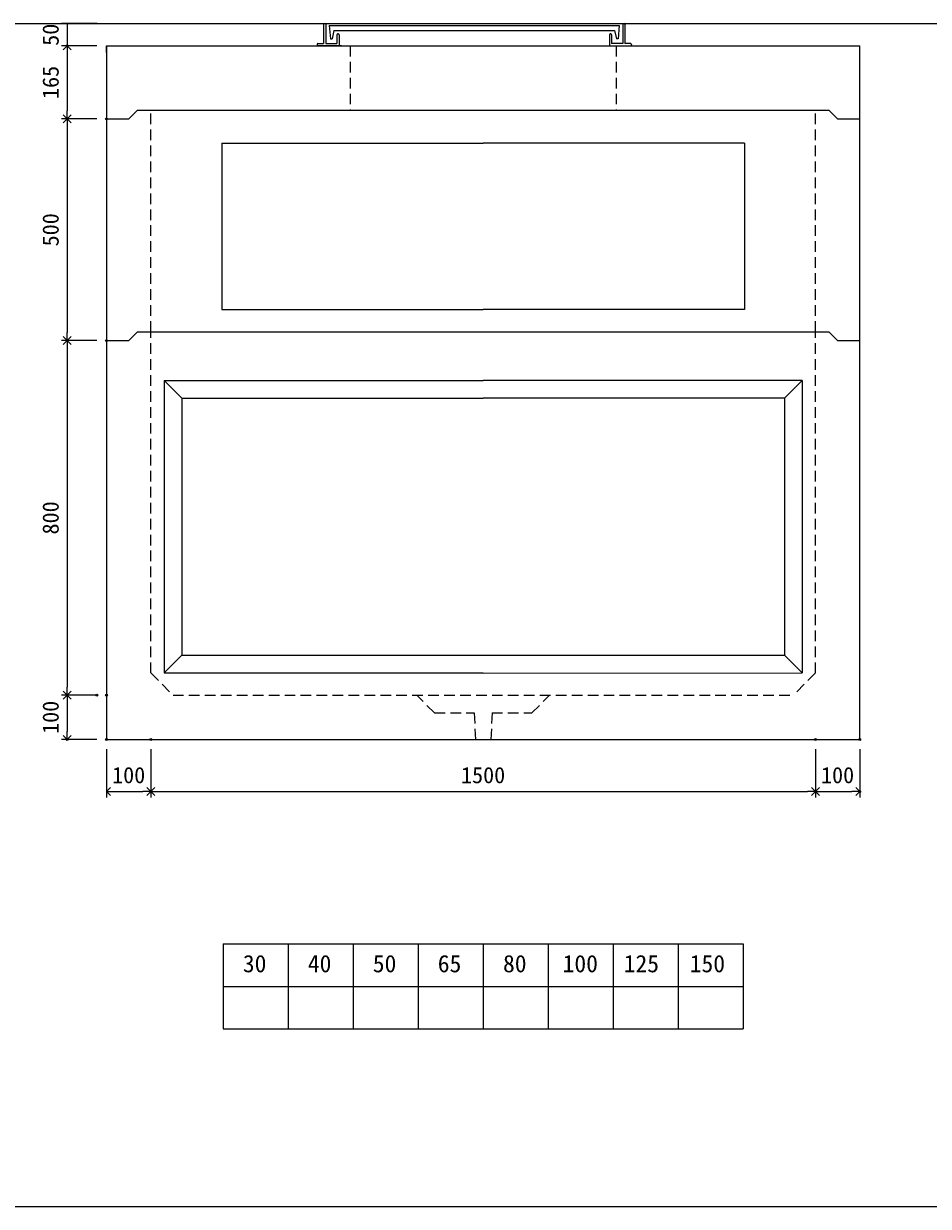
# Model space of a CAD drawing. Units: millimetres, scale not verified. Extents: x -6420 to 6420, y -3039 to 3039.
# Drawn here: x 2323 to 4365, y -2661 to 7 of the extents above; entities that cross this region are included whole.
import ezdxf
from ezdxf.enums import TextEntityAlignment as Align

# ---------------------------------------------------------------- set-up
doc = ezdxf.new("R2010")
doc.units = ezdxf.units.MM
doc.header["$LTSCALE"] = 20
doc.header["$PDMODE"] = 32
doc.header["$PDSIZE"] = 4
doc.linetypes.add('DASHED1', pattern=[1.8, 1.2, -0.6])
doc.linetypes.add('USER2', pattern=[50.8, 31.75, -6.35, 6.35, -6.35])
doc.layers.add('0-1_Defpoints', color=7, linetype='Continuous')
for name, color, linetype, lineweight in [('0-2_waku', 7, 'Continuous', 18), ('0-3_gaikei', 7, 'Continuous', 18), ('0-4_kakure', 7, 'DASHED1', 5), ('0-5_sunpou', 7, 'Continuous', 5), ('0-8_uchigawa', 6, 'Continuous', 18), ('0-A_futa', 3, 'Continuous', 18), ('0-B_GL', 4, 'Continuous', 18), ('0-D_文字１', 7, 'Continuous', 18), ('1-2_uchigawa2', 6, 'USER2', 18)]:
    doc.layers.add(name, color=color, linetype=linetype, lineweight=lineweight)
doc.styles.add('ＭＳ ゴシック', font='')
doc.styles.get('ＭＳ ゴシック').set_extended_font_data('MS Gothic')

# ---------------------------------------------------------------- blocks, each defined once
blk = doc.blocks.new('_Open90')
at = {"layer": '0-5_sunpou'}
blk.add_line((0, 0), (-1, 0), dxfattribs=at)
blk.add_lwpolyline([(-0.5, 0.5), (0, 0), (-0.5, -0.5)], dxfattribs=at)
blk = doc.blocks.new('D78')
at = {"layer": '0-1_Defpoints'}
for p in [(5093.24, 2380.18), (5004.21, 1880.18), (5093.24, 1880.18)]:
    blk.add_point(p, dxfattribs=at)
at = {"layer": '0-5_sunpou'}
for p, q in [((5071.24, 2380.18), (4991.21, 2380.18)), ((5004.21, 2362.18), (5004.21, 1898.18)), ((5071.24, 1880.18), (4991.21, 1880.18))]:
    blk.add_line(p, q, dxfattribs=at)
at = {"layer": '0-5_sunpou', "xscale": 18, "yscale": 18}
for p, rotation in [((5004.21, 2380.18), 90), ((5004.21, 1880.18), 270)]:
    blk.add_blockref('_Open90', p, dxfattribs=dict(at, rotation=rotation))
at = {"layer": '0-5_sunpou', "style": 'ＭＳ ゴシック'}
blk.add_text('500', height=36.66, rotation=90, dxfattribs=at).set_placement((4996.21, 2092.68), align=Align.BOTTOM_LEFT)
blk = doc.blocks.new('D63')
at = {"layer": '0-1_Defpoints'}
for p in [(5093.24, 1880.18), (5004.21, 1080.18), (5093.24, 1080.18)]:
    blk.add_point(p, dxfattribs=at)
at = {"layer": '0-5_sunpou'}
for p, q in [((5071.24, 1880.18), (4991.21, 1880.18)), ((5004.21, 1862.18), (5004.21, 1098.18)), ((5071.24, 1080.18), (4991.21, 1080.18))]:
    blk.add_line(p, q, dxfattribs=at)
at = {"layer": '0-5_sunpou', "xscale": 18, "yscale": 18}
for p, rotation in [((5004.21, 1880.18), 90), ((5004.21, 1080.18), 270)]:
    blk.add_blockref('_Open90', p, dxfattribs=dict(at, rotation=rotation))
at = {"layer": '0-5_sunpou', "style": 'ＭＳ ゴシック'}
blk.add_text('800', height=36.66, rotation=90, dxfattribs=at).set_placement((4996.21, 1442.68), align=Align.BOTTOM_LEFT)
blk = doc.blocks.new('D64')
at = {"layer": '0-1_Defpoints'}
for p in [(5071.24, 1080.18), (5004.21, 980.18), (5093.24, 980.18)]:
    blk.add_point(p, dxfattribs=at)
at = {"layer": '0-5_sunpou'}
for p, q in [((5049.24, 1080.18), (4991.21, 1080.18)), ((5004.21, 1062.18), (5004.21, 998.18)), ((5071.24, 980.18), (4991.21, 980.18))]:
    blk.add_line(p, q, dxfattribs=at)
at = {"layer": '0-5_sunpou', "xscale": 18, "yscale": 18}
for p, rotation in [((5004.21, 1080.18), 90), ((5004.21, 980.18), 270)]:
    blk.add_blockref('_Open90', p, dxfattribs=dict(at, rotation=rotation))
at = {"layer": '0-5_sunpou', "style": 'ＭＳ ゴシック'}
blk.add_text('100', height=36.66, rotation=90, dxfattribs=at).set_placement((4996.21, 992.68), align=Align.BOTTOM_LEFT)
blk = doc.blocks.new('D65')
at = {"layer": '0-1_Defpoints'}
for p in [(5093.24, 980.18), (5193.24, 980.18), (5193.24, 862.47)]:
    blk.add_point(p, dxfattribs=at)
at = {"layer": '0-5_sunpou'}
for p, q in [((5093.24, 958.18), (5093.24, 849.47)), ((5193.24, 958.18), (5193.24, 849.47)), ((5111.24, 862.47), (5175.24, 862.47))]:
    blk.add_line(p, q, dxfattribs=at)
at = {"layer": '0-5_sunpou', "xscale": 18, "yscale": 18, "rotation": 180}
blk.add_blockref('_Open90', (5093.24, 862.47), dxfattribs=at)
at = {"layer": '0-5_sunpou', "xscale": 18, "yscale": 18}
blk.add_blockref('_Open90', (5193.24, 862.47), dxfattribs=at)
at = {"layer": '0-5_sunpou', "style": 'ＭＳ ゴシック'}
blk.add_text('100', height=36.66, dxfattribs=at).set_placement((5105.74, 870.47), align=Align.BOTTOM_LEFT)
blk = doc.blocks.new('D66')
at = {"layer": '0-1_Defpoints'}
for p in [(5193.24, 980.18), (6693.24, 980.18), (6693.24, 862.47)]:
    blk.add_point(p, dxfattribs=at)
at = {"layer": '0-5_sunpou'}
for p, q in [((5193.24, 958.18), (5193.24, 849.47)), ((6693.24, 958.18), (6693.24, 849.47)), ((5211.24, 862.47), (6675.24, 862.47))]:
    blk.add_line(p, q, dxfattribs=at)
at = {"layer": '0-5_sunpou', "xscale": 18, "yscale": 18, "rotation": 180}
blk.add_blockref('_Open90', (5193.24, 862.47), dxfattribs=at)
at = {"layer": '0-5_sunpou', "xscale": 18, "yscale": 18}
blk.add_blockref('_Open90', (6693.24, 862.47), dxfattribs=at)
at = {"layer": '0-5_sunpou', "style": 'ＭＳ ゴシック'}
blk.add_text('1500', height=36.66, dxfattribs=at).set_placement((5893.24, 870.47), align=Align.BOTTOM_LEFT)
blk = doc.blocks.new('D67')
at = {"layer": '0-1_Defpoints'}
for p in [(6693.24, 980.18), (6793.24, 980.18), (6793.24, 862.47)]:
    blk.add_point(p, dxfattribs=at)
at = {"layer": '0-5_sunpou'}
for p, q in [((6693.24, 958.18), (6693.24, 849.47)), ((6793.24, 958.18), (6793.24, 849.47)), ((6711.24, 862.47), (6775.24, 862.47))]:
    blk.add_line(p, q, dxfattribs=at)
at = {"layer": '0-5_sunpou', "xscale": 18, "yscale": 18, "rotation": 180}
blk.add_blockref('_Open90', (6693.24, 862.47), dxfattribs=at)
at = {"layer": '0-5_sunpou', "xscale": 18, "yscale": 18}
blk.add_blockref('_Open90', (6793.24, 862.47), dxfattribs=at)
at = {"layer": '0-5_sunpou', "style": 'ＭＳ ゴシック'}
blk.add_text('100', height=36.66, dxfattribs=at).set_placement((6705.74, 870.47), align=Align.BOTTOM_LEFT)
blk = doc.blocks.new('_Open90_44')
at = {"layer": '0-5_sunpou'}
blk.add_line((0, 0), (-1, 0), dxfattribs=at)
blk.add_lwpolyline([(-0.5, 0.5), (0, 0), (-0.5, -0.5)], dxfattribs=at)
blk = doc.blocks.new('16 5')
at = {"layer": '0-5_sunpou'}
for p, q in [((75.03, 82.5), (-5, 82.5)), ((8, 64.5), (8, -64.5)), ((53.03, -82.5), (-5, -82.5))]:
    blk.add_line(p, q, dxfattribs=at)
at = {"layer": '0-5_sunpou', "xscale": 18, "yscale": 18}
for p, rotation in [((8, 82.5), 90), ((8, -82.5), 270)]:
    blk.add_blockref('_Open90_44', p, dxfattribs=dict(at, rotation=rotation))
at = {"layer": '0-5_sunpou', "style": 'ＭＳ ゴシック'}
blk.add_text('165', height=36.66, rotation=90, dxfattribs=at).set_placement((0, -37.5), align=Align.BOTTOM_LEFT)
blk = doc.blocks.new('5 0')
at = {"layer": '0-5_sunpou'}
for p, q in [((2.73, 37.5), (2.73, -12.5)), ((9.9, -12.5), (-10.27, -12.5))]:
    blk.add_line(p, q, dxfattribs=at)
blk.add_point((2.73, -12.5), dxfattribs=at)
at = {"layer": '0-5_sunpou', "style": 'ＭＳ ゴシック'}
blk.add_text('50', height=36.66, rotation=90, dxfattribs=at).set_placement((-5.27, -12.5), align=Align.BOTTOM_LEFT)

msp = doc.modelspace()

# ---------------------------------------------------------------- linework, layer by layer
at = {"layer": '0-2_waku'}
for p, q in [((2510, -708.13), (2510, -1608.13)), ((4210, -1608.13), (4210, -708.13)), ((2510, -1608.13), (4210, -1608.13)), ((2773.33, -2069.13), (2773.33, -2261.13)), ((2773.33, -2069.13), (2773.33, -2261.13)), ((2773.33, -2069.13), (2773.33, -2261.13)), ((2773.33, -2069.13), (2773.33, -2261.13)), ((2773.33, -2069.13), (3946.67, -2069.13)), ((2920, -2069.13), (2920, -2261.13)), ((3066.67, -2069.13), (3066.67, -2261.13)), ((3066.67, -2069.13), (3066.67, -2261.13)), ((3213.33, -2069.13), (3213.33, -2261.13)), ((3360, -2069.13), (3360, -2261.13)), ((3506.67, -2069.13), (3506.67, -2261.13)), ((3653.33, -2069.13), (3653.33, -2261.13)), ((3800, -2069.13), (3800, -2261.13)), ((3946.67, -2069.13), (3946.67, -2261.13)), ((2773.33, -2165.13), (3946.67, -2165.13)), ((2773.33, -2261.13), (3946.67, -2261.13)), ((-1740, -2661.48), (6420, -2661.48))]:
    msp.add_line(p, q, dxfattribs=at)
at = {"layer": '0-3_gaikei'}
for p, q in [((2510, -43.13), (2510, -708.13)), ((2510, -43.13), (4210, -43.13)), ((2510, -43.13), (4210, -43.13)), ((2510, -43.13), (4210, -43.13)), ((2510, -43.13), (4210, -43.13)), ((2510, -43.13), (4210, -43.13)), ((2510, -43.13), (4210, -43.13)), ((2510, -43.13), (4210, -43.13)), ((2510, -43.13), (4210, -43.13)), ((4210, -708.13), (4210, -43.13)), ((2510, -208.13), (2560, -208.13)), ((2510, -208.13), (2560, -208.13)), ((2510, -208.13), (2560, -208.13)), ((2510, -208.13), (2560, -208.13)), ((2510, -208.13), (2560, -208.13)), ((2510, -208.13), (2560, -208.13)), ((2510, -208.13), (2560, -208.13)), ((2510, -208.13), (2560, -208.13)), ((2510, -208.13), (2560, -208.13)), ((2510, -208.13), (2560, -208.13)), ((2510, -208.13), (2560, -208.13)), ((2510, -208.13), (2560, -208.13)), ((2510, -208.13), (2560, -208.13)), ((2510, -208.13), (2560, -208.13)), ((2580, -188.13), (2560, -208.13)), ((2580, -188.13), (2560, -208.13)), ((2580, -188.13), (2560, -208.13)), ((2580, -188.13), (2560, -208.13)), ((2580, -188.13), (2560, -208.13)), ((2580, -188.13), (2560, -208.13)), ((2580, -188.13), (2560, -208.13)), ((2580, -188.13), (2560, -208.13)), ((2580, -188.13), (2560, -208.13)), ((2580, -188.13), (2560, -208.13)), ((2580, -188.13), (2560, -208.13)), ((2580, -188.13), (2560, -208.13)), ((2580, -188.13), (2560, -208.13)), ((2580, -188.13), (2560, -208.13)), ((2580, -188.13), (4140, -188.13)), ((2580, -188.13), (4140, -188.13)), ((2580, -188.13), (4140, -188.13)), ((2580, -188.13), (4140, -188.13)), ((2580, -188.13), (4140, -188.13)), ((2580, -188.13), (4140, -188.13)), ((2580, -188.13), (4140, -188.13)), ((2580, -188.13), (4140, -188.13)), ((2580, -188.13), (4140, -188.13)), ((2580, -188.13), (4140, -188.13)), ((2580, -188.13), (4140, -188.13)), ((2580, -188.13), (4140, -188.13)), ((2580, -188.13), (4140, -188.13)), ((2580, -188.13), (4140, -188.13)), ((4140, -188.13), (4160, -208.13)), ((4140, -188.13), (4160, -208.13)), ((4140, -188.13), (4160, -208.13)), ((4140, -188.13), (4160, -208.13)), ((4140, -188.13), (4160, -208.13)), ((4140, -188.13), (4160, -208.13)), ((4140, -188.13), (4160, -208.13)), ((4140, -188.13), (4160, -208.13)), ((4140, -188.13), (4160, -208.13)), ((4140, -188.13), (4160, -208.13)), ((4140, -188.13), (4160, -208.13)), ((4140, -188.13), (4160, -208.13)), ((4140, -188.13), (4160, -208.13)), ((4140, -188.13), (4160, -208.13)), ((4160, -208.13), (4210, -208.13)), ((4160, -208.13), (4210, -208.13)), ((4160, -208.13), (4210, -208.13)), ((4160, -208.13), (4210, -208.13)), ((4160, -208.13), (4210, -208.13)), ((4160, -208.13), (4210, -208.13)), ((4160, -208.13), (4210, -208.13)), ((4160, -208.13), (4210, -208.13)), ((4160, -208.13), (4210, -208.13)), ((4160, -208.13), (4210, -208.13)), ((4160, -208.13), (4210, -208.13)), ((4160, -208.13), (4210, -208.13)), ((4160, -208.13), (4210, -208.13)), ((4160, -208.13), (4210, -208.13)), ((2580, -688.13), (2560, -708.13)), ((2580, -688.13), (2560, -708.13)), ((2580, -688.13), (2560, -708.13)), ((2580, -688.13), (2560, -708.13)), ((2580, -688.13), (2560, -708.13)), ((2580, -688.13), (2560, -708.13)), ((2580, -688.13), (2560, -708.13)), ((2580, -688.13), (2560, -708.13)), ((2580, -688.13), (2560, -708.13)), ((2580, -688.13), (2560, -708.13)), ((2580, -688.13), (2560, -708.13)), ((2580, -688.13), (2560, -708.13)), ((2580, -688.13), (2560, -708.13)), ((2580, -688.13), (2560, -708.13)), ((2580, -688.13), (2560, -708.13)), ((2580, -688.13), (2560, -708.13)), ((2580, -688.13), (2560, -708.13)), ((2580, -688.13), (2560, -708.13)), ((2580, -688.13), (2560, -708.13)), ((2580, -688.13), (2560, -708.13)), ((2580, -688.13), (4140, -688.13)), ((2580, -688.13), (4140, -688.13)), ((2580, -688.13), (4140, -688.13)), ((2580, -688.13), (4140, -688.13)), ((2580, -688.13), (4140, -688.13)), ((2580, -688.13), (4140, -688.13)), ((2580, -688.13), (4140, -688.13)), ((2580, -688.13), (4140, -688.13)), ((2580, -688.13), (4140, -688.13)), ((2580, -688.13), (4140, -688.13)), ((2580, -688.13), (4140, -688.13)), ((2580, -688.13), (4140, -688.13)), ((2580, -688.13), (4140, -688.13)), ((2580, -688.13), (4140, -688.13)), ((2580, -688.13), (4140, -688.13)), ((2580, -688.13), (4140, -688.13)), ((2580, -688.13), (4140, -688.13)), ((2580, -688.13), (4140, -688.13)), ((2580, -688.13), (4140, -688.13)), ((2580, -688.13), (4140, -688.13)), ((4140, -688.13), (4160, -708.13)), ((4140, -688.13), (4160, -708.13)), ((4140, -688.13), (4160, -708.13)), ((4140, -688.13), (4160, -708.13)), ((4140, -688.13), (4160, -708.13)), ((4140, -688.13), (4160, -708.13)), ((4140, -688.13), (4160, -708.13)), ((4140, -688.13), (4160, -708.13)), ((4140, -688.13), (4160, -708.13)), ((4140, -688.13), (4160, -708.13)), ((4140, -688.13), (4160, -708.13)), ((4140, -688.13), (4160, -708.13)), ((4140, -688.13), (4160, -708.13)), ((4140, -688.13), (4160, -708.13)), ((4140, -688.13), (4160, -708.13)), ((4140, -688.13), (4160, -708.13)), ((4140, -688.13), (4160, -708.13)), ((4140, -688.13), (4160, -708.13)), ((4140, -688.13), (4160, -708.13)), ((4140, -688.13), (4160, -708.13)), ((2510, -708.13), (2560, -708.13)), ((2510, -708.13), (2560, -708.13)), ((2510, -708.13), (2560, -708.13)), ((2510, -708.13), (2560, -708.13)), ((2510, -708.13), (2560, -708.13)), ((2510, -708.13), (2560, -708.13)), ((2510, -708.13), (2560, -708.13)), ((2510, -708.13), (2560, -708.13)), ((2510, -708.13), (2560, -708.13)), ((2510, -708.13), (2560, -708.13)), ((2510, -708.13), (2560, -708.13)), ((2510, -708.13), (2560, -708.13)), ((2510, -708.13), (2560, -708.13)), ((2510, -708.13), (2560, -708.13)), ((2510, -708.13), (2560, -708.13)), ((2510, -708.13), (2560, -708.13)), ((2510, -708.13), (2560, -708.13)), ((2510, -708.13), (2560, -708.13)), ((2510, -708.13), (2560, -708.13)), ((2510, -708.13), (2560, -708.13)), ((4160, -708.13), (4210, -708.13)), ((4160, -708.13), (4210, -708.13)), ((4160, -708.13), (4210, -708.13)), ((4160, -708.13), (4210, -708.13)), ((4160, -708.13), (4210, -708.13)), ((4160, -708.13), (4210, -708.13)), ((4160, -708.13), (4210, -708.13)), ((4160, -708.13), (4210, -708.13)), ((4160, -708.13), (4210, -708.13)), ((4160, -708.13), (4210, -708.13)), ((4160, -708.13), (4210, -708.13)), ((4160, -708.13), (4210, -708.13)), ((4160, -708.13), (4210, -708.13)), ((4160, -708.13), (4210, -708.13)), ((4160, -708.13), (4210, -708.13)), ((4160, -708.13), (4210, -708.13)), ((4160, -708.13), (4210, -708.13)), ((4160, -708.13), (4210, -708.13)), ((4160, -708.13), (4210, -708.13)), ((4160, -708.13), (4210, -708.13))]:
    msp.add_line(p, q, dxfattribs=at)
at = {"layer": '0-3_gaikei', "lineweight": 5}
msp.add_line((2510, -58.13), (2510, -43.13), dxfattribs=at)
msp.add_line((2510, -58.13), (2510, -43.13), dxfattribs=at)
at = {"layer": '0-4_kakure'}
for p, q in [((3060, -43.13), (3060, -188.13)), ((3660, -43.13), (3660, -188.13)), ((2610, -688.13), (2610, -188.13)), ((4110, -688.13), (4110, -188.13)), ((2610, -1458.13), (2610, -688.13)), ((4110, -1458.13), (4110, -688.13)), ((2610, -1458.13), (2660, -1508.13)), ((4110, -1458.13), (4060, -1508.13)), ((2660, -1508.13), (4060, -1508.13)), ((3250, -1548.13), (3210, -1508.13)), ((3250, -1548.13), (3340, -1548.13)), ((3340, -1548.13), (3342.5, -1608.13)), ((3380, -1548.13), (3377.5, -1608.13))]:
    msp.add_line(p, q, dxfattribs=at)
msp.add_lwpolyline([(3380, -1548.13), (3470, -1548.13), (3510, -1508.13)], dxfattribs=at)
at = {"layer": '0-5_sunpou'}
for p, q in [((2489, 6.87), (2407.97, 6.87)), ((2420.97, 6.87), (2488, 6.87))]:
    msp.add_line(p, q, dxfattribs=at)
at = {"layer": '0-8_uchigawa'}
for p, q in [((2640, -798.13), (3360, -798.13)), ((2640, -798.13), (2640, -1458.13)), ((2680, -838.13), (2640, -798.13)), ((4080, -798.13), (3360, -798.13)), ((4040, -838.13), (4080, -798.13)), ((4080, -798.13), (4080, -1458.13)), ((4080, -798.13), (4080, -1458.13)), ((2680, -838.13), (2680, -1418.13)), ((2680, -838.13), (3360, -838.13)), ((2680, -838.13), (3360, -838.13)), ((4040, -838.13), (3360, -838.13)), ((4040, -838.13), (4040, -1418.13)), ((2680, -1418.13), (2640, -1458.13)), ((2680, -1418.13), (3360, -1418.13)), ((2640, -1458.13), (3360, -1458.13)), ((3360.69, -1458.83), (4080, -1458.13))]:
    msp.add_line(p, q, dxfattribs=at)
msp.add_lwpolyline([(3360, -1418.13), (4040, -1418.13), (4080, -1458.13)], dxfattribs=at)
at = {"layer": '0-A_futa'}
for p, q in [((3000, 4.87), (3000, -38.13)), ((3002, 6.87), (3005, 6.87)), ((3005, 6.87), (3005, -38.13)), ((3012.81, 2.37), (3667.14, 2.37)), ((3012.81, 2.37), (3015.3, -27.63)), ((3667.14, 2.37), (3664.89, -27.63)), ((3675, 6.87), (3678, 6.87)), ((3675, 6.87), (3675, -38.13)), ((3680, 4.87), (3680, -38.13)), ((3023.33, -8.63), (3019.01, -27.63)), ((3023.33, -8.63), (3656.67, -8.63)), ((3030, -18.13), (3030, -38.13)), ((3032, -16.13), (3033, -16.13)), ((3035, -18.13), (3035, -43.13)), ((3645, -18.13), (3645, -43.13)), ((3648, -16.13), (3647, -16.13)), ((3650, -18.13), (3650, -38.13)), ((3656.67, -8.63), (3660.99, -27.63)), ((2985, -40.13), (2985, -41.13)), ((2987, -38.13), (3000, -38.13)), ((3040, -43.13), (2987, -43.13)), ((3005, -38.13), (3030, -38.13)), ((3015.3, -27.63), (3019.01, -27.63)), ((3645, -43.13), (3693, -43.13)), ((3675, -38.13), (3650, -38.13)), ((3664.89, -27.63), (3660.99, -27.63)), ((3693, -38.13), (3680, -38.13)), ((3695, -40.13), (3695, -41.13))]:
    msp.add_line(p, q, dxfattribs=at)
for centre, start, end in [((3002, 4.87), 90, 180), ((3678, 4.87), 0, 90), ((3032, -18.13), 90, 180), ((3033, -18.13), 0, 90), ((3647, -18.13), 90, 180), ((3648, -18.13), 0, 90), ((2987, -40.13), 90, 180), ((2987, -41.13), 180, 270), ((3693, -40.13), 0, 90), ((3693, -41.13), 270, 0)]:
    msp.add_arc(centre, 2, start, end, dxfattribs=at)
at = {"layer": '0-B_GL'}
msp.add_line((-1740, 6.87), (6420, 6.87), dxfattribs=at)
at = {"layer": '1-2_uchigawa2'}
for p, q in [((2770, -263.14), (3360, -263.14)), ((2770, -263.14), (2770, -638.13)), ((3950, -263.14), (3360, -263.14)), ((3950, -263.14), (3950, -638.13)), ((2770, -638.13), (3360, -638.13)), ((3950, -638.13), (3360, -638.13))]:
    msp.add_line(p, q, dxfattribs=at)

# ---------------------------------------------------------------- block references
at = {"layer": '0-5_sunpou'}
for name, p in [('5 0', (2418.24, -30.63)), ('16 5', (2412.97, -125.63)), ('D78', (-2583.24, -2588.32)), ('D63', (-2583.24, -2588.32)), ('D64', (-2583.24, -2588.32)), ('D65', (-2583.24, -2588.32)), ('D66', (-2583.24, -2588.32)), ('D67', (-2583.24, -2588.32))]:
    msp.add_blockref(name, p, dxfattribs=at)

# ---------------------------------------------------------------- texts
at = {"layer": '0-D_文字１', "style": 'ＭＳ ゴシック'}
for s, p in [('30', (2817.59, -2145.13)), ('40', (2964.25, -2145.13)), ('50', (3110.92, -2145.13)), ('65', (3257.59, -2145.13)), ('80', (3404.8, -2145.13)), ('100', (3539.29, -2145.13)), ('125', (3677.14, -2145.13)), ('150', (3826.16, -2145.13))]:
    msp.add_text(s, height=39.1, dxfattribs=at).set_placement(p, align=Align.BOTTOM_LEFT)

doc.saveas('drawing.dxf')
